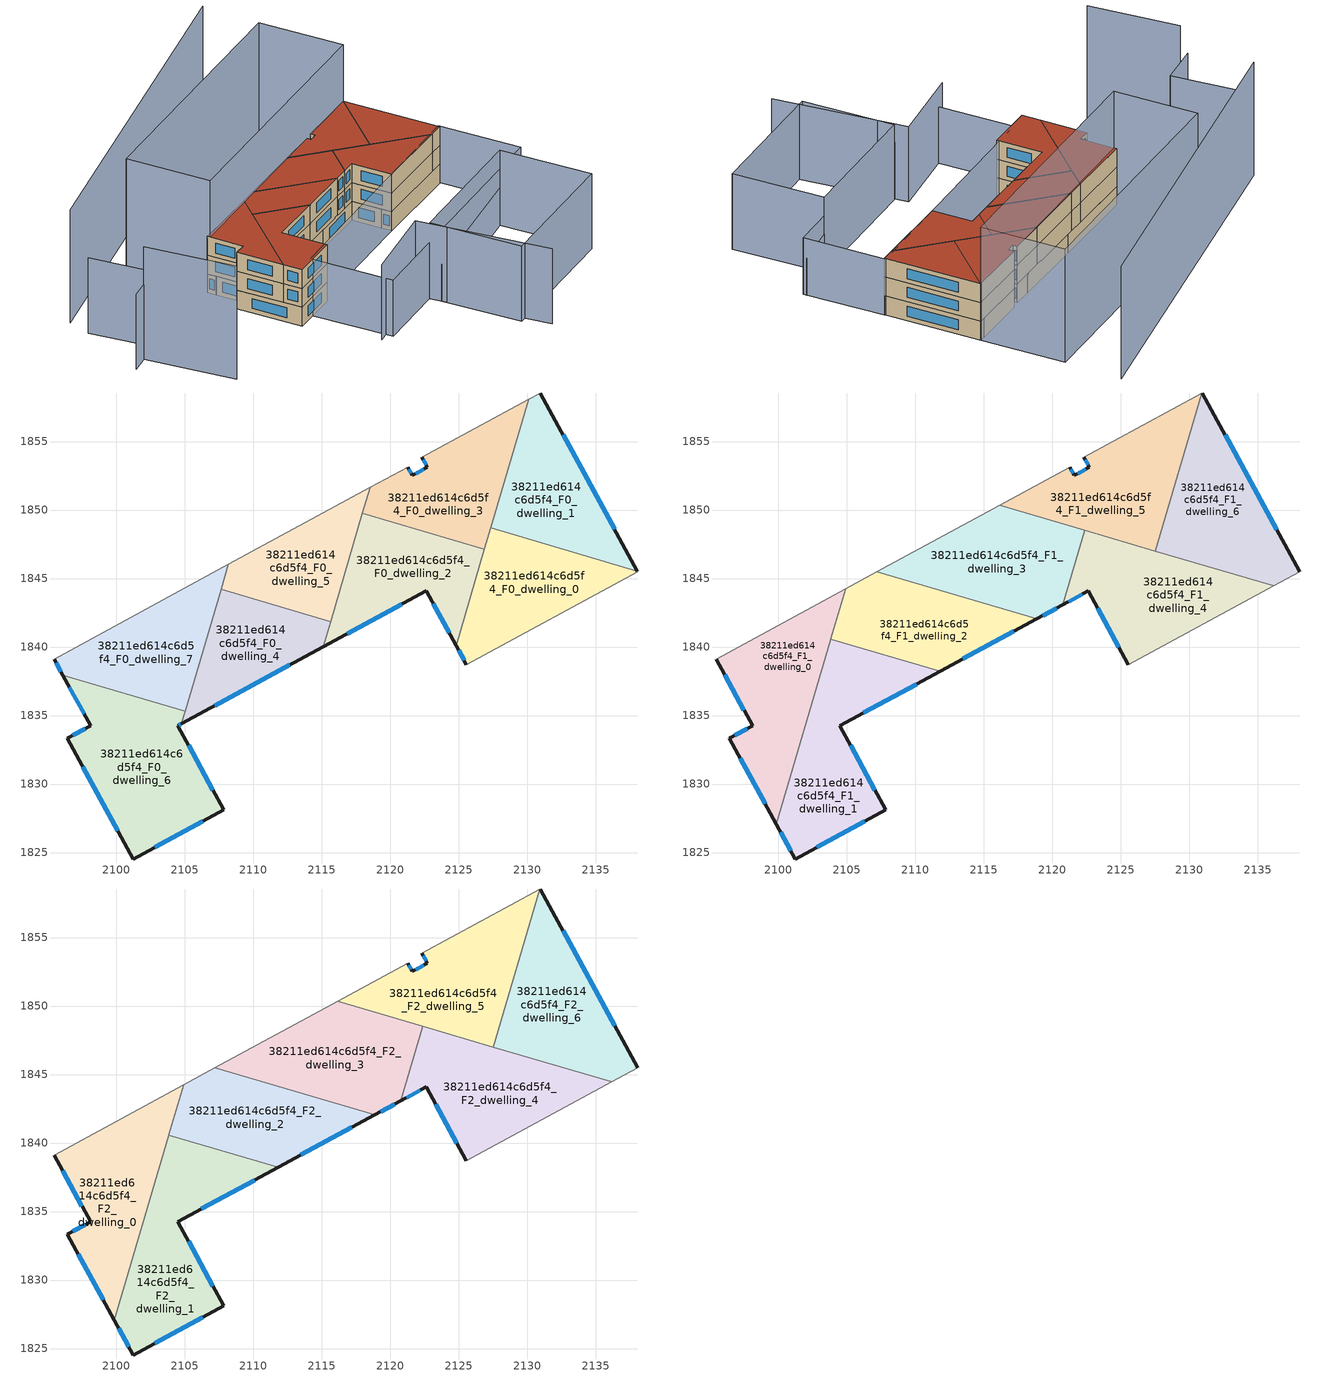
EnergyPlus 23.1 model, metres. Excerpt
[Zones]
38211ed614c6d5f4_F0_dwelling_0
 floor ground (EU_floor_Construction): 2138.05,1845.54 2138.07,1845.49 2125.56,1838.71 2124.8,1840.09 2127.34,1848.7 z0
 wall outside (EU_wall_Construction): 2124.8,1840.09 2125.56,1838.71 z0:3
 wall adiabatic (EU_wall_Construction): 2125.56,1838.71 2138.07,1845.49 2138.05,1845.54 z0:3
 wall to 38211ed614c6d5f4_F0_dwelling_1 (EU_wall_Construction): 2138.05,1845.54 2127.34,1848.7 z0:3
 wall to 38211ed614c6d5f4_F0_dwelling_2 (EU_wall_Construction): 2126.88,1847.13 2124.8,1840.09 z0:3
 wall to 38211ed614c6d5f4_F0_dwelling_3 (EU_wall_Construction): 2127.34,1848.7 2126.88,1847.13 z0:3
 window (EU_Window_Construction): 2124.98,1839.77 2125.38,1839.03 z0.7:2.3
38211ed614c6d5f4_F0_dwelling_1
 floor ground (EU_floor_Construction): 2130.94,1858.54 2138.05,1845.54 2127.34,1848.7 2130.11,1858.09 z0
 wall outside (EU_wall_Construction): 2138.05,1845.54 2130.94,1858.54 z0:3
 wall adiabatic (EU_wall_Construction): 2130.94,1858.54 2130.11,1858.09 z0:3
 wall to 38211ed614c6d5f4_F0_dwelling_3 (EU_wall_Construction): 2130.11,1858.09 2127.34,1848.7 z0:3
 window (EU_Window_Construction): 2136.38,1848.59 2132.61,1855.49 z0.7:2.3
 ceiling adiabatic (EU_roof_Construction): 2138.05,1845.54 2130.94,1858.54 2130.92,1858.53 2127.96,1848.51 z3
38211ed614c6d5f4_F0_dwelling_2
 floor ground (EU_floor_Construction): 2126.88,1847.13 2124.8,1840.09 2122.61,1844.09 2115.1,1840.02 2117.97,1849.75 z0
 wall outside (EU_wall_Construction): 2115.1,1840.02 2122.61,1844.09 2124.8,1840.09 z0:3
 wall to 38211ed614c6d5f4_F0_dwelling_3 (EU_wall_Construction): 2126.88,1847.13 2117.97,1849.75 z0:3
 wall to 38211ed614c6d5f4_F0_dwelling_5 (EU_wall_Construction): 2117.97,1849.75 2115.64,1841.85 z0:3
 wall to 38211ed614c6d5f4_F0_dwelling_4 (EU_wall_Construction): 2115.64,1841.85 2115.1,1840.02 z0:3
 window (EU_Window_Construction): 2123.13,1843.15 2124.29,1841.03 / 2116.87,1840.98 2120.85,1843.14 z0.7:2.3
 ceiling adiabatic (EU_roof_Construction): 2120.76,1843.09 2122.34,1848.47 2117.97,1849.75 2115.95,1842.91 2118.86,1842.06 z3
38211ed614c6d5f4_F0_dwelling_3
 floor ground (EU_floor_Construction): 2130.11,1858.09 2126.88,1847.13 2117.97,1849.75 2118.53,1851.65 2121.27,1853.13 2121.6,1852.53 2122.71,1853.12 2122.3,1853.85 z0
 wall outside (EU_wall_Construction): 2122.3,1853.85 2122.71,1853.12 2121.6,1852.53 2121.27,1853.13 z0:3
 wall adiabatic (EU_wall_Construction): 2130.11,1858.09 2122.3,1853.85 / 2121.27,1853.13 2118.53,1851.65 z0:3
 wall to 38211ed614c6d5f4_F0_dwelling_5 (EU_wall_Construction): 2118.53,1851.65 2117.97,1849.75 z0:3
 window (EU_Window_Construction): 2122.45,1852.98 2121.86,1852.67 / 2122.4,1853.68 2122.61,1853.29 / 2121.52,1852.67 2121.35,1852.99 z0.7:2.3
 ceiling adiabatic (EU_roof_Construction): 2126.88,1847.13 2126.9,1847.19 2117.99,1849.82 2117.97,1849.75 z3
38211ed614c6d5f4_F0_dwelling_4
 floor ground (EU_floor_Construction): 2115.64,1841.85 2115.1,1840.02 2104.76,1834.41 2107.65,1844.2 z0
 wall outside (EU_wall_Construction): 2104.76,1834.41 2115.1,1840.02 z0:3
 wall to 38211ed614c6d5f4_F0_dwelling_5 (EU_wall_Construction): 2115.64,1841.85 2107.65,1844.2 z0:3
 wall to 38211ed614c6d5f4_F0_dwelling_7 (EU_wall_Construction): 2107.65,1844.2 2105.03,1835.31 z0:3
 wall to 38211ed614c6d5f4_F0_dwelling_6 (EU_wall_Construction): 2105.03,1835.31 2104.76,1834.41 z0:3
 window (EU_Window_Construction): 2107.19,1835.72 2112.67,1838.7 z0.7:2.3
38211ed614c6d5f4_F0_dwelling_5
 floor ground (EU_floor_Construction): 2118.53,1851.65 2115.64,1841.85 2107.65,1844.2 2108.19,1846.03 z0
 wall adiabatic (EU_wall_Construction): 2118.53,1851.65 2108.19,1846.03 z0:3
 wall to 38211ed614c6d5f4_F0_dwelling_7 (EU_wall_Construction): 2108.19,1846.03 2107.65,1844.2 z0:3
 ceiling adiabatic (EU_roof_Construction): 2115.95,1842.91 2117.99,1849.82 2116.16,1850.36 2108.19,1846.03 2107.96,1845.27 z3
38211ed614c6d5f4_F0_dwelling_6
 floor ground (EU_floor_Construction): 2105.03,1835.31 2104.76,1834.41 2104.49,1834.26 2107.85,1828.11 2101.25,1824.53 2096.44,1833.33 2098.12,1834.25 2096.11,1837.94 z0
 wall outside (EU_wall_Construction): 2096.11,1837.94 2098.12,1834.25 2096.44,1833.33 2101.25,1824.53 2107.85,1828.11 2104.49,1834.26 2104.76,1834.41 z0:3
 wall to 38211ed614c6d5f4_F0_dwelling_7 (EU_wall_Construction): 2105.03,1835.31 2096.11,1837.94 z0:3
 window (EU_Window_Construction): 2096.58,1837.07 2097.65,1835.11 / 2104.55,1834.29 2104.7,1834.37 / 2107.06,1829.56 2105.28,1832.82 / 2102.8,1825.37 2106.3,1827.27 / 2097.57,1831.27 2100.12,1826.6 / 2097.73,1834.03 2096.84,1833.55 z0.7:2.3
38211ed614c6d5f4_F0_dwelling_7
 floor ground (EU_floor_Construction): 2108.19,1846.03 2105.03,1835.31 2096.11,1837.94 2095.47,1839.12 z0
 wall outside (EU_wall_Construction): 2095.47,1839.12 2096.11,1837.94 z0:3
 wall adiabatic (EU_wall_Construction): 2108.19,1846.03 2095.47,1839.12 z0:3
 window (EU_Window_Construction): 2095.62,1838.84 2095.96,1838.21 z0.7:2.3
38211ed614c6d5f4_F1_dwelling_0
 floor to 38211ed614c6d5f4_F0_dwelling_7 (EU_floor_Construction): 2104.92,1844.25 2102.5,1836.05 2096.11,1837.94 2095.47,1839.12 z3
 floor to 38211ed614c6d5f4_F0_dwelling_6 (EU_floor_Construction): 2102.5,1836.05 2099.85,1827.08 2096.44,1833.33 2098.12,1834.25 2096.11,1837.94 z3
 wall outside (EU_wall_Construction): 2095.47,1839.12 2098.12,1834.25 2096.44,1833.33 2099.85,1827.08 z3:6
 wall adiabatic (EU_wall_Construction): 2104.92,1844.25 2095.47,1839.12 z3:6
 wall to 38211ed614c6d5f4_F1_dwelling_1 (EU_wall_Construction): 2099.85,1827.08 2103.84,1840.58 z3:6
 wall to 38211ed614c6d5f4_F1_dwelling_2 (EU_wall_Construction): 2103.84,1840.59 2104.92,1844.25 z3:6
 window (EU_Window_Construction): 2096.09,1837.97 2097.5,1835.39 / 2097.24,1831.87 2099.05,1828.55 / 2097.73,1834.03 2096.84,1833.55 z3.7:5.3
38211ed614c6d5f4_F1_dwelling_1
 floor to 38211ed614c6d5f4_F0_dwelling_6 (EU_floor_Construction): 2105.03,1835.31 2104.76,1834.41 2104.49,1834.26 2107.85,1828.11 2101.25,1824.53 2099.85,1827.08 2102.5,1836.05 z3
 floor to 38211ed614c6d5f4_F0_dwelling_4 (EU_floor_Construction): 2111.81,1838.23 2104.76,1834.41 2106.36,1839.84 z3
 floor to 38211ed614c6d5f4_F0_dwelling_7 (EU_floor_Construction): 2106.36,1839.84 2105.03,1835.31 2102.5,1836.05 2103.84,1840.58 z3
 wall outside (EU_wall_Construction): 2099.85,1827.08 2101.25,1824.53 2107.85,1828.11 2104.49,1834.26 2111.81,1838.23 z3:6
 wall to 38211ed614c6d5f4_F1_dwelling_2 (EU_wall_Construction): 2111.81,1838.23 2103.84,1840.58 z3:6
 window (EU_Window_Construction): 2102.8,1825.37 2106.3,1827.27 / 2100.18,1826.48 2100.92,1825.13 / 2106.21,1835.19 2110.09,1837.3 / 2107.06,1829.56 2105.28,1832.82 z3.7:5.3
38211ed614c6d5f4_F1_dwelling_2
 floor to 38211ed614c6d5f4_F0_dwelling_4 (EU_floor_Construction): 2115.64,1841.85 2115.1,1840.02 2111.81,1838.23 2106.36,1839.84 2107.65,1844.2 z3
 floor to 38211ed614c6d5f4_F0_dwelling_7 (EU_floor_Construction): 2107.96,1845.27 2106.36,1839.84 2103.84,1840.58 2104.92,1844.25 2107.2,1845.49 z3
 floor to 38211ed614c6d5f4_F0_dwelling_2 (EU_floor_Construction): 2118.86,1842.06 2115.1,1840.02 2115.95,1842.91 z3
 floor to 38211ed614c6d5f4_F0_dwelling_5 (EU_floor_Construction): 2115.95,1842.91 2115.64,1841.85 2107.65,1844.2 2107.96,1845.27 z3
 wall outside (EU_wall_Construction): 2111.81,1838.23 2118.86,1842.06 z3:6
 wall adiabatic (EU_wall_Construction): 2107.2,1845.49 2104.92,1844.25 z3:6
 wall to 38211ed614c6d5f4_F1_dwelling_3 (EU_wall_Construction): 2118.86,1842.06 2107.2,1845.49 z3:6
 window (EU_Window_Construction): 2113.47,1839.13 2117.2,1841.16 z3.7:5.3
38211ed614c6d5f4_F1_dwelling_3
 floor to 38211ed614c6d5f4_F0_dwelling_7 (EU_floor_Construction): 2108.19,1846.03 2107.96,1845.27 2107.2,1845.49 z3
 floor adiabatic (EU_floor_Construction): 2122.36,1848.53 2120.76,1843.09 2118.86,1842.06 2107.96,1845.27 2108.19,1846.03 2116.16,1850.36 z3
 wall outside (EU_wall_Construction): 2118.86,1842.06 2120.76,1843.09 z3:6
 wall adiabatic (EU_wall_Construction): 2116.16,1850.36 2107.2,1845.49 z3:6
 wall to 38211ed614c6d5f4_F1_dwelling_4 (EU_wall_Construction): 2120.76,1843.09 2122.36,1848.53 z3:6
 wall to 38211ed614c6d5f4_F1_dwelling_5 (EU_wall_Construction): 2122.36,1848.53 2116.16,1850.36 z3:6
 window (EU_Window_Construction): 2119.3,1842.3 2120.31,1842.85 z3.7:5.3
38211ed614c6d5f4_F1_dwelling_4
 floor to 38211ed614c6d5f4_F0_dwelling_0 (EU_floor_Construction): 2136.17,1844.46 2125.56,1838.71 2124.8,1840.09 2126.9,1847.19 z3
 floor to 38211ed614c6d5f4_F0_dwelling_2 (EU_floor_Construction): 2126.88,1847.13 2124.8,1840.09 2122.61,1844.09 2120.76,1843.09 2122.34,1848.47 z3
 floor adiabatic (EU_floor_Construction): 2126.9,1847.19 2126.88,1847.13 2122.34,1848.47 2122.36,1848.53 z3
 wall outside (EU_wall_Construction): 2120.76,1843.09 2122.61,1844.09 2125.56,1838.71 z3:6
 wall adiabatic (EU_wall_Construction): 2125.56,1838.71 2136.17,1844.46 z3:6
 wall to 38211ed614c6d5f4_F1_dwelling_6 (EU_wall_Construction): 2136.17,1844.46 2127.52,1847.01 z3:6
 wall to 38211ed614c6d5f4_F1_dwelling_5 (EU_wall_Construction): 2127.52,1847.01 2122.36,1848.53 z3:6
 window (EU_Window_Construction): 2123.31,1842.83 2124.87,1839.97 / 2121.19,1843.32 2122.18,1843.86 z3.7:5.3
38211ed614c6d5f4_F1_dwelling_5
 floor to 38211ed614c6d5f4_F0_dwelling_3 (EU_floor_Construction): 2130.11,1858.09 2126.9,1847.19 2117.99,1849.82 2118.53,1851.65 2121.27,1853.13 2121.6,1852.53 2122.71,1853.12 2122.3,1853.85 z3
 floor to 38211ed614c6d5f4_F0_dwelling_0 (EU_floor_Construction): 2127.96,1848.51 2127.52,1847.01 2126.9,1847.19 2127.34,1848.69 z3
 floor to 38211ed614c6d5f4_F0_dwelling_1 (EU_floor_Construction): 2130.92,1858.53 2127.96,1848.51 2127.34,1848.69 2130.11,1858.09 z3
 floor to 38211ed614c6d5f4_F0_dwelling_5 (EU_floor_Construction): 2118.53,1851.65 2117.99,1849.82 2116.16,1850.36 z3
 wall outside (EU_wall_Construction): 2122.3,1853.85 2122.71,1853.12 2121.6,1852.53 2121.27,1853.13 z3:6
 wall adiabatic (EU_wall_Construction): 2130.92,1858.53 2122.3,1853.85 / 2121.27,1853.13 2116.16,1850.36 z3:6
 wall to 38211ed614c6d5f4_F1_dwelling_6 (EU_wall_Construction): 2127.52,1847.01 2130.92,1858.53 z3:6
 window (EU_Window_Construction): 2121.52,1852.67 2121.35,1852.99 / 2122.45,1852.98 2121.86,1852.67 / 2122.4,1853.68 2122.61,1853.29 z3.7:5.3
38211ed614c6d5f4_F1_dwelling_6
 floor to 38211ed614c6d5f4_F0_dwelling_0 (EU_floor_Construction): 2138.05,1845.54 2138.07,1845.49 2136.17,1844.46 2127.52,1847.01 2127.96,1848.51 z3
 floor adiabatic (EU_floor_Construction): 2130.94,1858.54 2138.05,1845.54 2127.96,1848.51 2130.92,1858.53 z3
 wall outside (EU_wall_Construction): 2138.07,1845.49 2130.94,1858.54 z3:6
 wall adiabatic (EU_wall_Construction): 2136.17,1844.46 2138.07,1845.49 / 2130.94,1858.54 2130.92,1858.53 z3:6
 window (EU_Window_Construction): 2136.4,1848.56 2132.62,1855.48 z3.7:5.3
38211ed614c6d5f4_F2_dwelling_0
 floor to 38211ed614c6d5f4_F1_dwelling_0 (EU_floor_Construction): 2104.92,1844.25 2099.85,1827.08 2096.44,1833.33 2098.12,1834.25 2095.47,1839.12 z6
 wall outside (EU_wall_Construction): 2095.47,1839.12 2098.12,1834.25 2096.44,1833.33 2099.85,1827.08 z6:9
 wall adiabatic (EU_wall_Construction): 2104.92,1844.25 2095.47,1839.12 z6:9
 wall to 38211ed614c6d5f4_F2_dwelling_1 (EU_wall_Construction): 2099.85,1827.08 2103.84,1840.58 z6:9
 wall to 38211ed614c6d5f4_F2_dwelling_2 (EU_wall_Construction): 2103.84,1840.59 2104.92,1844.25 z6:9
 window (EU_Window_Construction): 2096.09,1837.97 2097.5,1835.39 / 2097.24,1831.87 2099.05,1828.55 / 2097.73,1834.03 2096.84,1833.55 z6.7:8.3
 roof outside (EU_roof_Construction): 2099.85,1827.08 2104.92,1844.25 2095.47,1839.12 2098.12,1834.25 2096.44,1833.33 z9
38211ed614c6d5f4_F2_dwelling_1
 floor to 38211ed614c6d5f4_F1_dwelling_1 (EU_floor_Construction): 2111.81,1838.23 2104.49,1834.26 2107.85,1828.11 2101.25,1824.53 2099.85,1827.08 2103.84,1840.58 z6
 wall outside (EU_wall_Construction): 2099.85,1827.08 2101.25,1824.53 2107.85,1828.11 2104.49,1834.26 2111.81,1838.23 z6:9
 wall to 38211ed614c6d5f4_F2_dwelling_2 (EU_wall_Construction): 2111.81,1838.23 2103.84,1840.58 z6:9
 window (EU_Window_Construction): 2102.8,1825.37 2106.3,1827.27 / 2100.18,1826.48 2100.92,1825.13 / 2106.21,1835.19 2110.09,1837.3 / 2107.06,1829.56 2105.28,1832.82 z6.7:8.3
 roof outside (EU_roof_Construction): 2107.85,1828.11 2104.49,1834.26 2111.81,1838.23 2103.84,1840.58 2099.85,1827.08 2101.25,1824.53 z9
38211ed614c6d5f4_F2_dwelling_2
 floor to 38211ed614c6d5f4_F1_dwelling_2 (EU_floor_Construction): 2118.86,1842.06 2111.81,1838.23 2103.84,1840.59 2104.92,1844.25 2107.2,1845.49 z6
 wall outside (EU_wall_Construction): 2111.81,1838.23 2118.86,1842.06 z6:9
 wall adiabatic (EU_wall_Construction): 2107.2,1845.49 2104.92,1844.25 z6:9
 wall to 38211ed614c6d5f4_F2_dwelling_3 (EU_wall_Construction): 2118.86,1842.06 2107.2,1845.49 z6:9
 window (EU_Window_Construction): 2113.47,1839.13 2117.2,1841.16 z6.7:8.3
 roof outside (EU_roof_Construction): 2118.86,1842.06 2107.2,1845.49 2104.92,1844.25 2103.84,1840.59 2111.81,1838.23 z9
38211ed614c6d5f4_F2_dwelling_3
 floor to 38211ed614c6d5f4_F1_dwelling_3 (EU_floor_Construction): 2122.36,1848.53 2120.76,1843.09 2118.86,1842.06 2107.2,1845.49 2116.16,1850.36 z6
 wall outside (EU_wall_Construction): 2118.86,1842.06 2120.76,1843.09 z6:9
 wall adiabatic (EU_wall_Construction): 2116.16,1850.36 2107.2,1845.49 z6:9
 wall to 38211ed614c6d5f4_F2_dwelling_4 (EU_wall_Construction): 2120.76,1843.09 2122.36,1848.53 z6:9
 wall to 38211ed614c6d5f4_F2_dwelling_5 (EU_wall_Construction): 2122.36,1848.53 2116.16,1850.36 z6:9
 window (EU_Window_Construction): 2119.3,1842.3 2120.31,1842.85 z6.7:8.3
 roof outside (EU_roof_Construction): 2120.76,1843.09 2122.36,1848.53 2116.16,1850.36 2107.2,1845.49 2118.86,1842.06 z9
38211ed614c6d5f4_F2_dwelling_4
 floor to 38211ed614c6d5f4_F1_dwelling_4 (EU_floor_Construction): 2136.17,1844.46 2125.56,1838.71 2122.61,1844.09 2120.76,1843.09 2122.36,1848.53 z6
 wall outside (EU_wall_Construction): 2120.76,1843.09 2122.61,1844.09 2125.56,1838.71 z6:9
 wall adiabatic (EU_wall_Construction): 2125.56,1838.71 2136.17,1844.46 z6:9
 wall to 38211ed614c6d5f4_F2_dwelling_6 (EU_wall_Construction): 2136.17,1844.46 2127.52,1847.01 z6:9
 wall to 38211ed614c6d5f4_F2_dwelling_5 (EU_wall_Construction): 2127.52,1847.01 2122.36,1848.53 z6:9
 window (EU_Window_Construction): 2123.31,1842.83 2124.87,1839.97 / 2121.19,1843.32 2122.18,1843.86 z6.7:8.3
 roof outside (EU_roof_Construction): 2136.17,1844.46 2122.36,1848.53 2120.76,1843.09 2122.61,1844.09 2125.56,1838.71 z9
38211ed614c6d5f4_F2_dwelling_5
 floor to 38211ed614c6d5f4_F1_dwelling_5 (EU_floor_Construction): 2130.92,1858.53 2127.52,1847.01 2116.16,1850.36 2121.27,1853.13 2121.6,1852.53 2122.71,1853.12 2122.3,1853.85 z6
 wall outside (EU_wall_Construction): 2122.3,1853.85 2122.71,1853.12 2121.6,1852.53 2121.27,1853.13 z6:9
 wall adiabatic (EU_wall_Construction): 2130.92,1858.53 2122.3,1853.85 / 2121.27,1853.13 2116.16,1850.36 z6:9
 wall to 38211ed614c6d5f4_F2_dwelling_6 (EU_wall_Construction): 2127.52,1847.01 2130.92,1858.53 z6:9
 window (EU_Window_Construction): 2121.52,1852.67 2121.35,1852.99 / 2122.45,1852.98 2121.86,1852.67 / 2122.4,1853.68 2122.61,1853.29 z6.7:8.3
 roof outside (EU_roof_Construction): 2127.52,1847.01 2130.92,1858.53 2122.3,1853.85 2122.71,1853.12 2121.6,1852.53 2121.27,1853.13 2116.16,1850.36 z9
38211ed614c6d5f4_F2_dwelling_6
 floor to 38211ed614c6d5f4_F1_dwelling_6 (EU_floor_Construction): 2130.94,1858.54 2138.07,1845.49 2136.17,1844.46 2127.52,1847.01 2130.92,1858.53 z6
 wall outside (EU_wall_Construction): 2138.07,1845.49 2130.94,1858.54 z6:9
 wall adiabatic (EU_wall_Construction): 2136.17,1844.46 2138.07,1845.49 / 2130.94,1858.54 2130.92,1858.53 z6:9
 window (EU_Window_Construction): 2136.4,1848.56 2132.62,1855.48 z6.7:8.3
 roof outside (EU_roof_Construction): 2138.07,1845.49 2130.94,1858.54 2130.92,1858.53 2127.52,1847.01 2136.17,1844.46 z9
shading: 2108.29,1815.46 2118.58,1822.53 / 2118.58,1822.53 2130,1805.92 / 2075.98,1839.35 2081.37,1831.34 / 2081.37,1831.34 2076.04,1827.75 / 2119.93,1820.95 2138.68,1831.62 / 2138.68,1831.62 2145.61,1819.45 / 2145.61,1819.45 2126.86,1808.77 / 2126.86,1808.77 2119.93,1820.95 z0:12; 2078.33,1829.31 2085.97,1817.91 / 2120.79,1877.8 2075.48,1843.04 / 2124.64,1869.79 2130.94,1858.54 / 2130.94,1858.54 2095.67,1838.76 / 2095.67,1838.76 2089.37,1850 / 2089.37,1850 2124.64,1869.79 z0:18; 2120.78,1819.32 2143.98,1835.28 z0:6; 2144.3,1834.83 2110.06,1815.32 / 2110.06,1815.32 2103.8,1826.3 / 2103.8,1826.3 2138.04,1845.81 / 2138.04,1845.81 2144.3,1834.83 z0:9
[Building]
EU S2 Campaign: North Axis=0; Terrain=City; Solar Distribution=FullExterior
[Site:Location]
Budapest.Ferenc.Liszt.Intl.AP: Latitude=47.437; Longitude=19.256; Time Zone=1; Elevation=185
[SizingPeriod:WeatherFileDays]
AnnualSizingPeriod: Begin Month=1; Begin Day of Month=1; End Month=12; End Day of Month=31; Day of Week for Start Day=Monday; Use Weather File Daylight Saving Period=No; Use Weather File Rain and Snow Indicators=No
[MATERIAL]
EU_InternalMass_Material: Roughness=MediumRough; Thickness=0.1; Conductivity=1; Density=1800; Specific Heat=900; Thermal Absorptance=0.9; Solar Absorptance=0.7; Visible Absorptance=0.7
[MATERIAL:NOMASS] Roughness=MediumRough; Thermal Absorptance=0.9; Solar Absorptance=0.7; Visible Absorptance=0.7
Name | Thermal Resistance
EU_wall_NoMass | 0.832559
EU_roof_NoMass | 1.39638
EU_floor_NoMass | 0.872794
[WINDOWMATERIAL:SIMPLEGLAZINGSYSTEM]
EU_Window_SimpleGlazing: UFactor=2.79869; Solar Heat Gain Coefficient=0.75; Visible Transmittance=0.75
[CONSTRUCTION]
EU_wall_Construction: EU_wall_NoMass
EU_roof_Construction: EU_roof_NoMass
EU_floor_Construction: EU_floor_NoMass
EU_Window_Construction: EU_Window_SimpleGlazing
EU_InternalMass_Construction: EU_InternalMass_Material
[ZONE] Type=1; Multiplier=1; Ceiling Height=autocalculate; Floor Area=autocalculate; Part of Total Floor Area=Yes
Name | Volume
38211ed614c6d5f4_F0_dwelling_0 | 185.031
38211ed614c6d5f4_F1_dwelling_0; 38211ed614c6d5f4_F2_dwelling_0 | 208.893
38211ed614c6d5f4_F0_dwelling_1 | 185.042
38211ed614c6d5f4_F1_dwelling_1; 38211ed614c6d5f4_F2_dwelling_1 | 236.038
38211ed614c6d5f4_F0_dwelling_2 | 185.074
38211ed614c6d5f4_F1_dwelling_2 | 184.314
38211ed614c6d5f4_F2_dwelling_2 | 184.245
38211ed614c6d5f4_F0_dwelling_3 | 185.064
38211ed614c6d5f4_F1_dwelling_3; 38211ed614c6d5f4_F2_dwelling_3 | 214.097
38211ed614c6d5f4_F0_dwelling_4 | 151.458
38211ed614c6d5f4_F1_dwelling_4; 38211ed614c6d5f4_F2_dwelling_4 | 214.092
38211ed614c6d5f4_F0_dwelling_5 | 151.437
38211ed614c6d5f4_F1_dwelling_5; 38211ed614c6d5f4_F2_dwelling_5 | 211.499
38211ed614c6d5f4_F0_dwelling_6 | 252.252
38211ed614c6d5f4_F1_dwelling_6; 38211ed614c6d5f4_F2_dwelling_6 | 211.48
38211ed614c6d5f4_F0_dwelling_7 | 185.041
[INTERNALMASS] Construction=EU_InternalMass_Construction
Name | Zone or ZoneList | Surface Area
38211ed614c6d5f4_F0_dwelling_0_EU_InternalMass | 38211ed614c6d5f4_F0_dwelling_0 | 61.6769
38211ed614c6d5f4_F0_dwelling_1_EU_InternalMass | 38211ed614c6d5f4_F0_dwelling_1 | 61.6807
38211ed614c6d5f4_F0_dwelling_2_EU_InternalMass | 38211ed614c6d5f4_F0_dwelling_2 | 61.6913
38211ed614c6d5f4_F0_dwelling_3_EU_InternalMass | 38211ed614c6d5f4_F0_dwelling_3 | 61.6879
38211ed614c6d5f4_F0_dwelling_4_EU_InternalMass | 38211ed614c6d5f4_F0_dwelling_4 | 50.4858
38211ed614c6d5f4_F0_dwelling_5_EU_InternalMass | 38211ed614c6d5f4_F0_dwelling_5 | 50.4789
38211ed614c6d5f4_F0_dwelling_6_EU_InternalMass | 38211ed614c6d5f4_F0_dwelling_6 | 84.0841
38211ed614c6d5f4_F0_dwelling_7_EU_InternalMass | 38211ed614c6d5f4_F0_dwelling_7 | 61.6805
38211ed614c6d5f4_F1_dwelling_0_EU_InternalMass | 38211ed614c6d5f4_F1_dwelling_0 | 69.6287
38211ed614c6d5f4_F1_dwelling_1_EU_InternalMass | 38211ed614c6d5f4_F1_dwelling_1 | 78.6787
38211ed614c6d5f4_F1_dwelling_2_EU_InternalMass | 38211ed614c6d5f4_F1_dwelling_2 | 61.441
38211ed614c6d5f4_F1_dwelling_3_EU_InternalMass | 38211ed614c6d5f4_F1_dwelling_3 | 71.3665
38211ed614c6d5f4_F1_dwelling_4_EU_InternalMass | 38211ed614c6d5f4_F1_dwelling_4 | 71.3679
38211ed614c6d5f4_F1_dwelling_5_EU_InternalMass | 38211ed614c6d5f4_F1_dwelling_5 | 70.4993
38211ed614c6d5f4_F1_dwelling_6_EU_InternalMass | 38211ed614c6d5f4_F1_dwelling_6 | 70.4938
38211ed614c6d5f4_F2_dwelling_0_EU_InternalMass | 38211ed614c6d5f4_F2_dwelling_0 | 69.6287
38211ed614c6d5f4_F2_dwelling_1_EU_InternalMass | 38211ed614c6d5f4_F2_dwelling_1 | 78.6787
38211ed614c6d5f4_F2_dwelling_2_EU_InternalMass | 38211ed614c6d5f4_F2_dwelling_2 | 61.441
38211ed614c6d5f4_F2_dwelling_3_EU_InternalMass | 38211ed614c6d5f4_F2_dwelling_3 | 71.3665
38211ed614c6d5f4_F2_dwelling_4_EU_InternalMass | 38211ed614c6d5f4_F2_dwelling_4 | 71.3679
38211ed614c6d5f4_F2_dwelling_5_EU_InternalMass | 38211ed614c6d5f4_F2_dwelling_5 | 70.4993
38211ed614c6d5f4_F2_dwelling_6_EU_InternalMass | 38211ed614c6d5f4_F2_dwelling_6 | 70.4938
[OTHEREQUIPMENT] Fuel Type=Electricity; Design Level Calculation Method=Watts/Area; Power per Zone Floor Area=1; Fraction Latent=0; Fraction Radiant=0; Fraction Lost=0; Carbon Dioxide Generation Rate=0; EndUse Subcategory=EU_Step8_InternalGains
Name | Zone or ZoneList or Space or SpaceList | Schedule
EU_Step8_InternalGain_38211ed614c6d5f4_F0_dwelling_0_f000 | 38211ed614c6d5f4_F0_dwelling_0 | EU_Step8_GainSchedule_38211ed614c6d5f4_F0_dwelling_0_f000
EU_Step8_InternalGain_38211ed614c6d5f4_F0_dwelling_1_f000 | 38211ed614c6d5f4_F0_dwelling_1 | EU_Step8_GainSchedule_38211ed614c6d5f4_F0_dwelling_1_f000
EU_Step8_InternalGain_38211ed614c6d5f4_F0_dwelling_2_f000 | 38211ed614c6d5f4_F0_dwelling_2 | EU_Step8_GainSchedule_38211ed614c6d5f4_F0_dwelling_2_f000
EU_Step8_InternalGain_38211ed614c6d5f4_F0_dwelling_3_f000 | 38211ed614c6d5f4_F0_dwelling_3 | EU_Step8_GainSchedule_38211ed614c6d5f4_F0_dwelling_3_f000
EU_Step8_InternalGain_38211ed614c6d5f4_F0_dwelling_4_f000 | 38211ed614c6d5f4_F0_dwelling_4 | EU_Step8_GainSchedule_38211ed614c6d5f4_F0_dwelling_4_f000
EU_Step8_InternalGain_38211ed614c6d5f4_F0_dwelling_5_f000 | 38211ed614c6d5f4_F0_dwelling_5 | EU_Step8_GainSchedule_38211ed614c6d5f4_F0_dwelling_5_f000
EU_Step8_InternalGain_38211ed614c6d5f4_F0_dwelling_6_f000 | 38211ed614c6d5f4_F0_dwelling_6 | EU_Step8_GainSchedule_38211ed614c6d5f4_F0_dwelling_6_f000
EU_Step8_InternalGain_38211ed614c6d5f4_F0_dwelling_7_f000 | 38211ed614c6d5f4_F0_dwelling_7 | EU_Step8_GainSchedule_38211ed614c6d5f4_F0_dwelling_7_f000
EU_Step8_InternalGain_38211ed614c6d5f4_F1_dwelling_0_f000 | 38211ed614c6d5f4_F1_dwelling_0 | EU_Step8_GainSchedule_38211ed614c6d5f4_F1_dwelling_0_f000
EU_Step8_InternalGain_38211ed614c6d5f4_F1_dwelling_1_f000 | 38211ed614c6d5f4_F1_dwelling_1 | EU_Step8_GainSchedule_38211ed614c6d5f4_F1_dwelling_1_f000
EU_Step8_InternalGain_38211ed614c6d5f4_F1_dwelling_2_f000 | 38211ed614c6d5f4_F1_dwelling_2 | EU_Step8_GainSchedule_38211ed614c6d5f4_F1_dwelling_2_f000
EU_Step8_InternalGain_38211ed614c6d5f4_F1_dwelling_3_f000 | 38211ed614c6d5f4_F1_dwelling_3 | EU_Step8_GainSchedule_38211ed614c6d5f4_F1_dwelling_3_f000
EU_Step8_InternalGain_38211ed614c6d5f4_F1_dwelling_4_f000 | 38211ed614c6d5f4_F1_dwelling_4 | EU_Step8_GainSchedule_38211ed614c6d5f4_F1_dwelling_4_f000
EU_Step8_InternalGain_38211ed614c6d5f4_F1_dwelling_5_f000 | 38211ed614c6d5f4_F1_dwelling_5 | EU_Step8_GainSchedule_38211ed614c6d5f4_F1_dwelling_5_f000
EU_Step8_InternalGain_38211ed614c6d5f4_F1_dwelling_6_f000 | 38211ed614c6d5f4_F1_dwelling_6 | EU_Step8_GainSchedule_38211ed614c6d5f4_F1_dwelling_6_f000
EU_Step8_InternalGain_38211ed614c6d5f4_F2_dwelling_0_f000 | 38211ed614c6d5f4_F2_dwelling_0 | EU_Step8_GainSchedule_38211ed614c6d5f4_F2_dwelling_0_f000
EU_Step8_InternalGain_38211ed614c6d5f4_F2_dwelling_1_f000 | 38211ed614c6d5f4_F2_dwelling_1 | EU_Step8_GainSchedule_38211ed614c6d5f4_F2_dwelling_1_f000
EU_Step8_InternalGain_38211ed614c6d5f4_F2_dwelling_2_f000 | 38211ed614c6d5f4_F2_dwelling_2 | EU_Step8_GainSchedule_38211ed614c6d5f4_F2_dwelling_2_f000
EU_Step8_InternalGain_38211ed614c6d5f4_F2_dwelling_3_f000 | 38211ed614c6d5f4_F2_dwelling_3 | EU_Step8_GainSchedule_38211ed614c6d5f4_F2_dwelling_3_f000
EU_Step8_InternalGain_38211ed614c6d5f4_F2_dwelling_4_f000 | 38211ed614c6d5f4_F2_dwelling_4 | EU_Step8_GainSchedule_38211ed614c6d5f4_F2_dwelling_4_f000
EU_Step8_InternalGain_38211ed614c6d5f4_F2_dwelling_5_f000 | 38211ed614c6d5f4_F2_dwelling_5 | EU_Step8_GainSchedule_38211ed614c6d5f4_F2_dwelling_5_f000
EU_Step8_InternalGain_38211ed614c6d5f4_F2_dwelling_6_f000 | 38211ed614c6d5f4_F2_dwelling_6 | EU_Step8_GainSchedule_38211ed614c6d5f4_F2_dwelling_6_f000
[ZONEVENTILATION:DESIGNFLOWRATE] Schedule=EU_AlwaysOn; Design Flow Rate Calculation Method=AirChanges/Hour; Air Changes per Hour=0.475469; Ventilation Type=Natural; Fan Pressure Rise=0; Fan Total Efficiency=1; Constant Term Coefficient=1; Temperature Term Coefficient=0; Velocity Term Coefficient=0; Velocity Squared Term Coefficient=0; Minimum Indoor Temperature=-100; Maximum Indoor Temperature=100; Delta Temperature=-100; Minimum Outdoor Temperature=-100; Maximum Outdoor Temperature=100; Maximum Wind Speed=40
Name | Zone or ZoneList or Space or SpaceList
EU_ConstantAir_38211ed614c6d5f4_F0_dwelling_0 | 38211ed614c6d5f4_F0_dwelling_0
EU_ConstantAir_38211ed614c6d5f4_F0_dwelling_1 | 38211ed614c6d5f4_F0_dwelling_1
EU_ConstantAir_38211ed614c6d5f4_F0_dwelling_2 | 38211ed614c6d5f4_F0_dwelling_2
EU_ConstantAir_38211ed614c6d5f4_F0_dwelling_3 | 38211ed614c6d5f4_F0_dwelling_3
EU_ConstantAir_38211ed614c6d5f4_F0_dwelling_4 | 38211ed614c6d5f4_F0_dwelling_4
EU_ConstantAir_38211ed614c6d5f4_F0_dwelling_5 | 38211ed614c6d5f4_F0_dwelling_5
EU_ConstantAir_38211ed614c6d5f4_F0_dwelling_6 | 38211ed614c6d5f4_F0_dwelling_6
EU_ConstantAir_38211ed614c6d5f4_F0_dwelling_7 | 38211ed614c6d5f4_F0_dwelling_7
EU_ConstantAir_38211ed614c6d5f4_F1_dwelling_0 | 38211ed614c6d5f4_F1_dwelling_0
EU_ConstantAir_38211ed614c6d5f4_F1_dwelling_1 | 38211ed614c6d5f4_F1_dwelling_1
EU_ConstantAir_38211ed614c6d5f4_F1_dwelling_2 | 38211ed614c6d5f4_F1_dwelling_2
EU_ConstantAir_38211ed614c6d5f4_F1_dwelling_3 | 38211ed614c6d5f4_F1_dwelling_3
EU_ConstantAir_38211ed614c6d5f4_F1_dwelling_4 | 38211ed614c6d5f4_F1_dwelling_4
EU_ConstantAir_38211ed614c6d5f4_F1_dwelling_5 | 38211ed614c6d5f4_F1_dwelling_5
EU_ConstantAir_38211ed614c6d5f4_F1_dwelling_6 | 38211ed614c6d5f4_F1_dwelling_6
EU_ConstantAir_38211ed614c6d5f4_F2_dwelling_0 | 38211ed614c6d5f4_F2_dwelling_0
EU_ConstantAir_38211ed614c6d5f4_F2_dwelling_1 | 38211ed614c6d5f4_F2_dwelling_1
EU_ConstantAir_38211ed614c6d5f4_F2_dwelling_2 | 38211ed614c6d5f4_F2_dwelling_2
EU_ConstantAir_38211ed614c6d5f4_F2_dwelling_3 | 38211ed614c6d5f4_F2_dwelling_3
EU_ConstantAir_38211ed614c6d5f4_F2_dwelling_4 | 38211ed614c6d5f4_F2_dwelling_4
EU_ConstantAir_38211ed614c6d5f4_F2_dwelling_5 | 38211ed614c6d5f4_F2_dwelling_5
EU_ConstantAir_38211ed614c6d5f4_F2_dwelling_6 | 38211ed614c6d5f4_F2_dwelling_6
[HVACTEMPLATE:THERMOSTAT] Constant Heating Setpoint=20; Constant Cooling Setpoint=50
EU_HeatOnly_38211ed614c6d5f4_F0_dwelling_0; EU_HeatOnly_38211ed614c6d5f4_F0_dwelling_1; EU_HeatOnly_38211ed614c6d5f4_F0_dwelling_2; EU_HeatOnly_38211ed614c6d5f4_F0_dwelling_3; EU_HeatOnly_38211ed614c6d5f4_F0_dwelling_4; EU_HeatOnly_38211ed614c6d5f4_F0_dwelling_5; EU_HeatOnly_38211ed614c6d5f4_F0_dwelling_6; EU_HeatOnly_38211ed614c6d5f4_F0_dwelling_7; EU_HeatOnly_38211ed614c6d5f4_F1_dwelling_0; EU_HeatOnly_38211ed614c6d5f4_F1_dwelling_1; EU_HeatOnly_38211ed614c6d5f4_F1_dwelling_2; EU_HeatOnly_38211ed614c6d5f4_F1_dwelling_3; EU_HeatOnly_38211ed614c6d5f4_F1_dwelling_4; EU_HeatOnly_38211ed614c6d5f4_F1_dwelling_5; EU_HeatOnly_38211ed614c6d5f4_F1_dwelling_6; EU_HeatOnly_38211ed614c6d5f4_F2_dwelling_0; EU_HeatOnly_38211ed614c6d5f4_F2_dwelling_1; EU_HeatOnly_38211ed614c6d5f4_F2_dwelling_2; EU_HeatOnly_38211ed614c6d5f4_F2_dwelling_3; EU_HeatOnly_38211ed614c6d5f4_F2_dwelling_4; EU_HeatOnly_38211ed614c6d5f4_F2_dwelling_5; EU_HeatOnly_38211ed614c6d5f4_F2_dwelling_6
[HVACTEMPLATE:ZONE:IDEALLOADSAIRSYSTEM] System Availability Schedule=EU_AlwaysOn; Maximum Heating Supply Air Temperature=50; Minimum Cooling Supply Air Temperature=13; Maximum Heating Supply Air Humidity Ratio=0.0156; Minimum Cooling Supply Air Humidity Ratio=0.0077; Heating Limit=NoLimit; Cooling Limit=NoLimit; Heating Availability Schedule=EU_AlwaysOn; Cooling Availability Schedule=EU_CoolingOff; Dehumidification Control Type=ConstantSensibleHeatRatio; Cooling Sensible Heat Ratio=0.7; Dehumidification Setpoint=60; Humidification Control Type=None; Humidification Setpoint=30; Outdoor Air Method=None; Outdoor Air Flow Rate per Person=0.00944; Outdoor Air Flow Rate per Zone Floor Area=0; Outdoor Air Flow Rate per Zone=0; Demand Controlled Ventilation Type=None; Outdoor Air Economizer Type=NoEconomizer; Heat Recovery Type=None; Sensible Heat Recovery Effectiveness=0.7; Latent Heat Recovery Effectiveness=0.65
Name | Template Thermostat
38211ed614c6d5f4_F0_dwelling_0 | EU_HeatOnly_38211ed614c6d5f4_F0_dwelling_0
38211ed614c6d5f4_F0_dwelling_1 | EU_HeatOnly_38211ed614c6d5f4_F0_dwelling_1
38211ed614c6d5f4_F0_dwelling_2 | EU_HeatOnly_38211ed614c6d5f4_F0_dwelling_2
38211ed614c6d5f4_F0_dwelling_3 | EU_HeatOnly_38211ed614c6d5f4_F0_dwelling_3
38211ed614c6d5f4_F0_dwelling_4 | EU_HeatOnly_38211ed614c6d5f4_F0_dwelling_4
38211ed614c6d5f4_F0_dwelling_5 | EU_HeatOnly_38211ed614c6d5f4_F0_dwelling_5
38211ed614c6d5f4_F0_dwelling_6 | EU_HeatOnly_38211ed614c6d5f4_F0_dwelling_6
38211ed614c6d5f4_F0_dwelling_7 | EU_HeatOnly_38211ed614c6d5f4_F0_dwelling_7
38211ed614c6d5f4_F1_dwelling_0 | EU_HeatOnly_38211ed614c6d5f4_F1_dwelling_0
38211ed614c6d5f4_F1_dwelling_1 | EU_HeatOnly_38211ed614c6d5f4_F1_dwelling_1
38211ed614c6d5f4_F1_dwelling_2 | EU_HeatOnly_38211ed614c6d5f4_F1_dwelling_2
38211ed614c6d5f4_F1_dwelling_3 | EU_HeatOnly_38211ed614c6d5f4_F1_dwelling_3
38211ed614c6d5f4_F1_dwelling_4 | EU_HeatOnly_38211ed614c6d5f4_F1_dwelling_4
38211ed614c6d5f4_F1_dwelling_5 | EU_HeatOnly_38211ed614c6d5f4_F1_dwelling_5
38211ed614c6d5f4_F1_dwelling_6 | EU_HeatOnly_38211ed614c6d5f4_F1_dwelling_6
38211ed614c6d5f4_F2_dwelling_0 | EU_HeatOnly_38211ed614c6d5f4_F2_dwelling_0
38211ed614c6d5f4_F2_dwelling_1 | EU_HeatOnly_38211ed614c6d5f4_F2_dwelling_1
38211ed614c6d5f4_F2_dwelling_2 | EU_HeatOnly_38211ed614c6d5f4_F2_dwelling_2
38211ed614c6d5f4_F2_dwelling_3 | EU_HeatOnly_38211ed614c6d5f4_F2_dwelling_3
38211ed614c6d5f4_F2_dwelling_4 | EU_HeatOnly_38211ed614c6d5f4_F2_dwelling_4
38211ed614c6d5f4_F2_dwelling_5 | EU_HeatOnly_38211ed614c6d5f4_F2_dwelling_5
38211ed614c6d5f4_F2_dwelling_6 | EU_HeatOnly_38211ed614c6d5f4_F2_dwelling_6
[SIZING:ZONE] Zone Cooling Design Supply Air Temperature Input Method=SupplyAirTemperature; Zone Cooling Design Supply Air Temperature=13; Zone Heating Design Supply Air Temperature Input Method=SupplyAirTemperature; Zone Heating Design Supply Air Temperature=50; Zone Cooling Design Supply Air Humidity Ratio=0.008; Zone Heating Design Supply Air Humidity Ratio=0.008; Cooling Design Air Flow Method=DesignDay; Cooling Design Air Flow Rate=0; Cooling Minimum Air Flow per Zone Floor Area=0.000762; Cooling Minimum Air Flow=0; Cooling Minimum Air Flow Fraction=0.2; Heating Design Air Flow Method=DesignDay; Heating Design Air Flow Rate=0; Heating Maximum Air Flow per Zone Floor Area=0.002032; Heating Maximum Air Flow=0.141576; Heating Maximum Air Flow Fraction=0.3; Account for Dedicated Outdoor Air System=No; Dedicated Outdoor Air System Control Strategy=NeutralSupplyAir; Dedicated Outdoor Air Low Setpoint Temperature for Design=autosize; Dedicated Outdoor Air High Setpoint Temperature for Design=autosize; Zone Load Sizing Method=Sensible Load Only No Latent Load; Zone Latent Cooling Design Supply Air Humidity Ratio Input Method=HumidityRatioDifference; Zone Cooling Design Supply Air Humidity Ratio Difference=0.005; Zone Latent Heating Design Supply Air Humidity Ratio Input Method=HumidityRatioDifference; Zone Humidification Design Supply Air Humidity Ratio Difference=0.005
38211ed614c6d5f4_F0_dwelling_0; 38211ed614c6d5f4_F0_dwelling_1; 38211ed614c6d5f4_F0_dwelling_2; 38211ed614c6d5f4_F0_dwelling_3; 38211ed614c6d5f4_F0_dwelling_4; 38211ed614c6d5f4_F0_dwelling_5; 38211ed614c6d5f4_F0_dwelling_6; 38211ed614c6d5f4_F0_dwelling_7; 38211ed614c6d5f4_F1_dwelling_0; 38211ed614c6d5f4_F1_dwelling_1; 38211ed614c6d5f4_F1_dwelling_2; 38211ed614c6d5f4_F1_dwelling_3; 38211ed614c6d5f4_F1_dwelling_4; 38211ed614c6d5f4_F1_dwelling_5; 38211ed614c6d5f4_F1_dwelling_6; 38211ed614c6d5f4_F2_dwelling_0; 38211ed614c6d5f4_F2_dwelling_1; 38211ed614c6d5f4_F2_dwelling_2; 38211ed614c6d5f4_F2_dwelling_3; 38211ed614c6d5f4_F2_dwelling_4; 38211ed614c6d5f4_F2_dwelling_5; 38211ed614c6d5f4_F2_dwelling_6
[SCHEDULE:CONSTANT]
Name | Hourly Value
EU_AlwaysOn | 1
EU_CoolingOff | 0
[SCHEDULE:FILE] Column Number=1; Rows to Skip at Top=0; Number of Hours of Data=8760; Column Separator=Comma; Interpolate to Timestep=No; Minutes per Item=60; Adjust Schedule for Daylight Savings=Yes
Name | File
EU_Step8_GainSchedule_38211ed614c6d5f4_F0_dwelling_0_f000 | ../../schedules/38211ed614c6d5f4/38211ed614c6d5f4_F0_dwelling_0_f000_gain.csv
EU_Step8_GainSchedule_38211ed614c6d5f4_F0_dwelling_1_f000 | ../../schedules/38211ed614c6d5f4/38211ed614c6d5f4_F0_dwelling_1_f000_gain.csv
EU_Step8_GainSchedule_38211ed614c6d5f4_F0_dwelling_2_f000 | ../../schedules/38211ed614c6d5f4/38211ed614c6d5f4_F0_dwelling_2_f000_gain.csv
EU_Step8_GainSchedule_38211ed614c6d5f4_F0_dwelling_3_f000 | ../../schedules/38211ed614c6d5f4/38211ed614c6d5f4_F0_dwelling_3_f000_gain.csv
EU_Step8_GainSchedule_38211ed614c6d5f4_F0_dwelling_4_f000 | ../../schedules/38211ed614c6d5f4/38211ed614c6d5f4_F0_dwelling_4_f000_gain.csv
EU_Step8_GainSchedule_38211ed614c6d5f4_F0_dwelling_5_f000 | ../../schedules/38211ed614c6d5f4/38211ed614c6d5f4_F0_dwelling_5_f000_gain.csv
EU_Step8_GainSchedule_38211ed614c6d5f4_F0_dwelling_6_f000 | ../../schedules/38211ed614c6d5f4/38211ed614c6d5f4_F0_dwelling_6_f000_gain.csv
EU_Step8_GainSchedule_38211ed614c6d5f4_F0_dwelling_7_f000 | ../../schedules/38211ed614c6d5f4/38211ed614c6d5f4_F0_dwelling_7_f000_gain.csv
EU_Step8_GainSchedule_38211ed614c6d5f4_F1_dwelling_0_f000 | ../../schedules/38211ed614c6d5f4/38211ed614c6d5f4_F1_dwelling_0_f000_gain.csv
EU_Step8_GainSchedule_38211ed614c6d5f4_F1_dwelling_1_f000 | ../../schedules/38211ed614c6d5f4/38211ed614c6d5f4_F1_dwelling_1_f000_gain.csv
EU_Step8_GainSchedule_38211ed614c6d5f4_F1_dwelling_2_f000 | ../../schedules/38211ed614c6d5f4/38211ed614c6d5f4_F1_dwelling_2_f000_gain.csv
EU_Step8_GainSchedule_38211ed614c6d5f4_F1_dwelling_3_f000 | ../../schedules/38211ed614c6d5f4/38211ed614c6d5f4_F1_dwelling_3_f000_gain.csv
EU_Step8_GainSchedule_38211ed614c6d5f4_F1_dwelling_4_f000 | ../../schedules/38211ed614c6d5f4/38211ed614c6d5f4_F1_dwelling_4_f000_gain.csv
EU_Step8_GainSchedule_38211ed614c6d5f4_F1_dwelling_5_f000 | ../../schedules/38211ed614c6d5f4/38211ed614c6d5f4_F1_dwelling_5_f000_gain.csv
EU_Step8_GainSchedule_38211ed614c6d5f4_F1_dwelling_6_f000 | ../../schedules/38211ed614c6d5f4/38211ed614c6d5f4_F1_dwelling_6_f000_gain.csv
EU_Step8_GainSchedule_38211ed614c6d5f4_F2_dwelling_0_f000 | ../../schedules/38211ed614c6d5f4/38211ed614c6d5f4_F2_dwelling_0_f000_gain.csv
EU_Step8_GainSchedule_38211ed614c6d5f4_F2_dwelling_1_f000 | ../../schedules/38211ed614c6d5f4/38211ed614c6d5f4_F2_dwelling_1_f000_gain.csv
EU_Step8_GainSchedule_38211ed614c6d5f4_F2_dwelling_2_f000 | ../../schedules/38211ed614c6d5f4/38211ed614c6d5f4_F2_dwelling_2_f000_gain.csv
EU_Step8_GainSchedule_38211ed614c6d5f4_F2_dwelling_3_f000 | ../../schedules/38211ed614c6d5f4/38211ed614c6d5f4_F2_dwelling_3_f000_gain.csv
EU_Step8_GainSchedule_38211ed614c6d5f4_F2_dwelling_4_f000 | ../../schedules/38211ed614c6d5f4/38211ed614c6d5f4_F2_dwelling_4_f000_gain.csv
EU_Step8_GainSchedule_38211ed614c6d5f4_F2_dwelling_5_f000 | ../../schedules/38211ed614c6d5f4/38211ed614c6d5f4_F2_dwelling_5_f000_gain.csv
EU_Step8_GainSchedule_38211ed614c6d5f4_F2_dwelling_6_f000 | ../../schedules/38211ed614c6d5f4/38211ed614c6d5f4_F2_dwelling_6_f000_gain.csv
